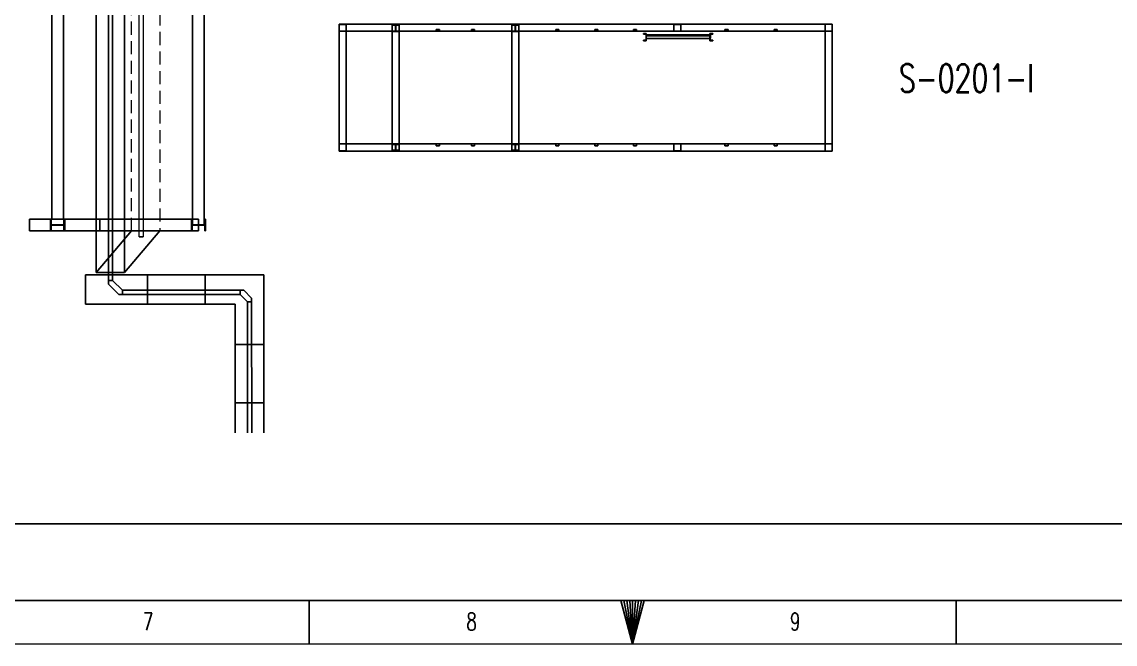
# Model space of a CAD drawing. Header units: inches. Extents: x 19 to 715735, y 34 to 210034.
# Drawn here: x 532187 to 594922, y 34 to 35732 of the extents above; entities that cross this region are included whole.
import ezdxf
from ezdxf.enums import TextEntityAlignment as Align

# ---------------------------------------------------------------- set-up
doc = ezdxf.new("R2010")
doc.units = ezdxf.units.IN
doc.header["$MEASUREMENT"] = 0
doc.linetypes.add('CABLETRAYLAYOUT-EMBED 2_DWG$0$HIDDEN2', pattern=[0.1875, 0.125, -0.0625])
for name, color, linetype in [('CABLE TRAY INSTRUMENTATION', 7, 'Continuous'), ('CABLE TRAY POWER', 3, 'Continuous'), ('CABLEROUTEPROGRESSUNIT-EMBED 1_DWG$0$DwgTemplate', 7, 'Continuous'), ('cables', 7, 'Continuous'), ('ELECTRICAL', 7, 'Continuous')]:
    doc.layers.add(name, color=color, linetype=linetype)
for name, color, linetype, lineweight in [('Cable Tray Instruments', 7, 'Continuous', 13), ('CABLETRAYLAYOUT-EMBED 2_DWG$0$DwgTemplate', 7, 'Continuous', 9), ('Layout', 6, 'Continuous', 20)]:
    doc.layers.add(name, color=color, linetype=linetype, lineweight=lineweight)
doc.styles.add('HZTXT', font='txt_qlt.shx', dxfattribs={"width": 0.7, "bigfont": 'hztxt.shx'})
doc.styles.add('TEG BORDER', font='txt_qlt.shx', dxfattribs={"width": 0.7, "bigfont": 'hztxt.shx'})

# ---------------------------------------------------------------- blocks, each defined once
blk = doc.blocks.new('TEG BORDER A2')
at = {"linetype": 'Continuous'}
blk.add_line((5, 5), (489, 5), dxfattribs=at)
for p, q in [((259.88, 0), (259.88, 5)), ((297, 0), (297, 5)), ((334.12, 0), (334.12, 5))]:
    blk.add_line(p, q)
at = {"color": 5, "lineweight": 15}
blk.add_lwpolyline([(0, 420), (594, 420), (594, 0), (0, 0)], close=True, dxfattribs=at)
blk.add_lwpolyline([(5, 415), (589, 415), (589, 5), (5, 5)], close=True)
blk.add_lwpolyline([(297, 0), (295.66, 5), (298.34, 5), (297, 0), (296, 5), (296.33, 5), (297, 0), (296.67, 5), (297.33, 5), (297, 0), (297.67, 5), (298, 5), (297, 0)])
at = {"char_height": 2, "width": 2, "attachment_point": 7, "style": 'TEG BORDER'}
for s, insert in [('7', (240.8, 1.59)), ('8', (277.92, 1.59)), ('9', (315.05, 1.59))]:
    blk.add_mtext(s, dxfattribs=dict(at, insert=insert))

msp = doc.modelspace()

# ---------------------------------------------------------------- linework, layer by layer
at = {"color": 6}
msp.add_line((535840, 19539), (535840, 21227), dxfattribs=at)
at = {"layer": 'CABLE TRAY INSTRUMENTATION', "color": 6}
for p, q in [((535840, 21227), (546075, 21227)), ((535840, 21227), (535840, 19539)), ((539389, 21227), (539389, 19539)), ((542710, 21227), (542710, 19539)), ((546075, 21227), (546075, 12159)), ((544430, 19539), (535840, 19539)), ((544430, 12159), (544430, 19539)), ((544430, 17221), (546075, 17221)), ((544430, 17221), (546075, 17221)), ((544430, 13869), (546075, 13869)), ((544430, 13869), (546075, 13869))]:
    msp.add_line(p, q, dxfattribs=at)
at = {"layer": 'Cable Tray Instruments', "color": 3, "ltscale": 6000}
msp.add_lwpolyline([(536460, 23747), (536460, 193777), (538076, 193777), (538076, 23747)], dxfattribs=at)
at = {"layer": 'Cable Tray Instruments', "color": 6, "linetype": 'CABLETRAYLAYOUT-EMBED 2_DWG$0$HIDDEN2', "ltscale": 6000}
msp.add_lwpolyline([(540097, 23747), (538480, 23747), (538480, 193777), (540097, 193777)], close=True, dxfattribs=at)
at = {"layer": 'Cable Tray Instruments'}
msp.add_lwpolyline([(539146, 193585), (539146, 23401), (538914, 23401), (538915, 193585)], dxfattribs=at)
at = {"layer": 'CABLE TRAY POWER', "color": 3, "ltscale": 6000}
msp.add_lwpolyline([(536460, 193777), (538076, 193777), (538076, 21358), (536460, 21358)], close=True, dxfattribs=at)
at = {"layer": 'CABLEROUTEPROGRESSUNIT-EMBED 1_DWG$0$DwgTemplate', "color": 9, "linetype": 'Continuous', "lineweight": 25}
for p, q in [((533904, 24414), (533904, 36155)), ((534571, 24414), (534571, 36148)), ((541985, 24080), (541985, 36148)), ((542652, 24080), (542652, 36155)), ((550400, 35191), (550400, 35596)), ((550400, 35596), (578682, 35596)), ((550400, 35578), (550400, 28332)), ((550400, 35578), (550804, 35578)), ((550400, 35191), (550804, 35191)), ((550804, 35578), (550804, 35191)), ((550804, 28727), (550804, 35191)), ((553430, 35191), (550804, 35191)), ((553430, 35578), (553430, 35546)), ((553834, 35578), (553430, 35578)), ((553430, 35578), (553430, 28332)), ((553430, 35578), (553834, 35578)), ((553430, 35546), (553620, 35546)), ((553620, 35207), (553430, 35207)), ((553430, 35207), (553430, 35174)), ((553430, 35174), (553834, 35174)), ((553620, 35546), (553620, 35207)), ((553644, 35207), (553644, 35546)), ((553644, 35546), (553834, 35546)), ((553834, 35207), (553644, 35207)), ((553834, 35546), (553834, 35578)), ((553834, 35578), (553834, 28332)), ((553834, 35174), (553834, 35207)), ((560299, 35191), (553834, 35191)), ((555969, 35191), (555969, 35286)), ((555969, 35286), (556143, 35286)), ((556143, 35191), (556143, 35286)), ((557989, 35191), (557989, 35286)), ((557989, 35286), (558163, 35286)), ((558163, 35191), (558163, 35286)), ((560703, 35578), (560299, 35578)), ((560299, 35578), (560299, 35546)), ((560299, 35578), (560703, 35578)), ((560299, 35578), (560299, 28332)), ((560299, 35546), (560488, 35546)), ((560488, 35207), (560299, 35207)), ((560299, 35207), (560299, 35174)), ((560299, 35174), (560703, 35174)), ((560488, 35546), (560488, 35207)), ((560513, 35207), (560513, 35546)), ((560513, 35546), (560703, 35546)), ((560703, 35207), (560513, 35207)), ((560703, 35546), (560703, 35578)), ((560703, 35578), (560703, 28332)), ((560703, 35174), (560703, 35207)), ((578278, 35191), (560703, 35191)), ((562820, 35286), (562994, 35286)), ((562820, 35191), (562820, 35286)), ((562994, 35191), (562994, 35286)), ((565060, 35286), (565234, 35286)), ((565060, 35191), (565060, 35286)), ((565234, 35191), (565234, 35286)), ((567282, 35191), (567282, 35286)), ((567282, 35286), (567456, 35286)), ((567456, 35191), (567456, 35286)), ((569591, 35578), (569996, 35578)), ((569591, 35578), (569591, 35191)), ((569996, 35578), (569996, 35191)), ((572535, 35286), (572709, 35286)), ((572535, 35191), (572535, 35286)), ((572709, 35191), (572709, 35286)), ((575363, 35191), (575363, 35286)), ((575363, 35286), (575537, 35286)), ((575537, 35191), (575537, 35286)), ((578278, 35596), (578682, 35596)), ((578278, 35596), (578278, 35191)), ((578278, 28727), (578278, 35191)), ((578278, 35191), (578682, 35191)), ((578682, 35596), (578682, 28323)), ((578682, 35596), (578682, 35191)), ((568019, 35058), (567857, 35058)), ((567857, 35058), (567857, 35027)), ((567857, 35027), (568007, 35027)), ((568007, 34677), (567857, 34677)), ((567857, 34677), (567857, 34647)), ((567857, 34647), (568019, 34647)), ((568007, 35027), (568007, 34677)), ((568019, 34647), (568019, 35058)), ((568019, 34997), (571671, 34997)), ((571671, 34978), (568019, 34978)), ((571671, 34936), (568019, 34936)), ((568019, 34774), (571671, 34774)), ((571671, 35058), (571671, 34647)), ((571833, 35058), (571671, 35058)), ((571671, 34647), (571833, 34647)), ((571683, 35027), (571833, 35027)), ((571683, 34677), (571683, 35027)), ((571683, 34997), (571701, 34997)), ((571701, 34978), (571683, 34978)), ((571689, 34936), (571683, 34936)), ((571683, 34774), (571689, 34774)), ((571833, 34677), (571683, 34677)), ((571689, 34936), (571689, 34774)), ((571689, 34792), (571701, 34792)), ((571701, 34997), (571701, 34978)), ((571701, 34978), (571701, 34792)), ((571833, 35027), (571833, 35058)), ((571833, 34647), (571833, 34677)), ((550400, 28323), (550400, 28727)), ((550400, 28727), (550804, 28727)), ((550804, 28332), (550400, 28332)), ((550400, 28323), (578682, 28323)), ((550804, 28727), (553430, 28727)), ((550804, 28727), (550804, 28332)), ((553430, 28736), (553430, 28704)), ((553834, 28736), (553430, 28736)), ((553430, 28704), (553620, 28704)), ((553430, 28364), (553430, 28332)), ((553620, 28364), (553430, 28364)), ((553430, 28332), (553834, 28332)), ((553834, 28332), (553430, 28332)), ((553620, 28704), (553620, 28364)), ((553644, 28704), (553834, 28704)), ((553644, 28364), (553644, 28704)), ((553834, 28364), (553644, 28364)), ((553834, 28704), (553834, 28736)), ((553834, 28727), (560299, 28727)), ((553834, 28332), (553834, 28364)), ((555969, 28619), (555969, 28727)), ((556143, 28619), (555969, 28619)), ((556143, 28619), (556143, 28727)), ((557989, 28619), (557989, 28727)), ((558163, 28619), (557989, 28619)), ((558163, 28619), (558163, 28727)), ((560299, 28736), (560299, 28704)), ((560703, 28736), (560299, 28736)), ((560299, 28704), (560488, 28704)), ((560299, 28364), (560299, 28332)), ((560488, 28364), (560299, 28364)), ((560299, 28332), (560703, 28332)), ((560703, 28332), (560299, 28332)), ((560488, 28704), (560488, 28364)), ((560513, 28704), (560703, 28704)), ((560513, 28364), (560513, 28704)), ((560703, 28364), (560513, 28364)), ((560703, 28704), (560703, 28736)), ((560703, 28727), (578278, 28727)), ((560703, 28332), (560703, 28364)), ((562820, 28619), (562820, 28727)), ((562994, 28619), (562820, 28619)), ((562994, 28619), (562994, 28727)), ((565060, 28619), (565060, 28727)), ((565234, 28619), (565060, 28619)), ((565234, 28619), (565234, 28727)), ((567282, 28619), (567282, 28727)), ((567456, 28619), (567282, 28619)), ((567456, 28619), (567456, 28727)), ((569591, 28727), (569591, 28332)), ((569996, 28332), (569591, 28332)), ((569996, 28727), (569996, 28332)), ((572535, 28619), (572535, 28727)), ((572709, 28619), (572535, 28619)), ((572709, 28619), (572709, 28727)), ((575363, 28619), (575363, 28727)), ((575537, 28619), (575363, 28619)), ((575537, 28619), (575537, 28727)), ((578278, 28727), (578278, 28323)), ((578278, 28727), (578682, 28727)), ((578682, 28323), (578278, 28323)), ((578682, 28727), (578682, 28323)), ((536662, 24414), (532622, 24414)), ((532622, 23747), (532622, 24414)), ((533872, 24414), (533831, 24414)), ((533831, 24414), (533831, 23747)), ((533872, 24093), (533872, 24414)), ((534604, 24093), (533872, 24093)), ((533872, 23747), (533872, 24068)), ((533872, 24068), (534604, 24068)), ((534645, 24414), (534604, 24414)), ((534604, 24414), (534604, 24093)), ((534604, 24068), (534604, 23747)), ((534645, 23747), (534645, 24414)), ((536662, 24414), (536662, 23747)), ((542319, 24414), (536662, 24414)), ((541953, 24414), (541912, 24414)), ((541912, 24414), (541912, 23747)), ((541953, 24093), (541953, 24414)), ((542685, 24093), (541953, 24093)), ((541953, 23747), (541953, 24068)), ((541953, 24068), (542685, 24068)), ((542652, 24080), (541985, 24080)), ((542319, 24414), (542319, 23747)), ((542726, 24414), (542685, 24414)), ((542685, 24414), (542685, 24093)), ((542685, 24068), (542685, 23747)), ((542726, 23747), (542726, 24414)), ((536662, 23747), (532622, 23747)), ((533831, 23747), (533872, 23747)), ((534604, 23747), (534645, 23747)), ((542319, 23747), (536662, 23747)), ((541912, 23747), (541953, 23747)), ((542685, 23747), (542726, 23747))]:
    msp.add_line(p, q, dxfattribs=at)
at = {"layer": 'cables', "color": 6}
for p, q in [((538480, 23747), (536460, 21358)), ((540097, 23747), (538076, 21358))]:
    msp.add_line(p, q, dxfattribs=at)
at = {"layer": 'cables'}
for p, q in [((538911, 23401), (539141, 23401)), ((538914, 23401), (539141, 23401)), ((537165, 20678), (537165, 20890)), ((537397, 20889), (537953, 20333)), ((537165, 20678), (537751, 20096)), ((537953, 20096), (537751, 20096)), ((537953, 20096), (537953, 20333))]:
    msp.add_line(p, q, dxfattribs=at)
for points in [[(453008, 203748), (637230, 203748), (637230, 6928), (453008, 6928)], [(537953, 20333), (544710, 20333), (544710, 20096), (537953, 20096)], [(545373, 19670), (545136, 19670), (544710, 20096), (544710, 20333), (544921, 20333), (545373, 19881)]]:
    msp.add_lwpolyline(points, close=True, dxfattribs=at)
for points in [[(537397, 105834), (537397, 20889), (537165, 20890), (537166, 193585)], [(545136, 12159), (545136, 19670), (545373, 19670), (545378, 12159)]]:
    msp.add_lwpolyline(points, dxfattribs=at)
at = {"layer": 'CABLETRAYLAYOUT-EMBED 2_DWG$0$DwgTemplate', "color": 252, "linetype": 'Continuous'}
msp.add_line((536662, 23747), (532622, 23747), dxfattribs=at)
at = {"layer": 'Layout', "color": 252, "linetype": 'Continuous'}
msp.add_line((536671, 23747), (532622, 23747), dxfattribs=at)

# ---------------------------------------------------------------- block references
at = {"xscale": 499.999997, "yscale": 499.999997, "zscale": 499.999997}
msp.add_blockref('TEG BORDER A2', (418735, 34), dxfattribs=at)

# ---------------------------------------------------------------- texts
at = {"layer": 'ELECTRICAL', "style": 'HZTXT', "width": 0.7}
msp.add_text('S-0201-I', height=1616.2, dxfattribs=at).set_placement((586388, 32506), align=Align.MIDDLE_CENTER)

doc.saveas('drawing.dxf')
